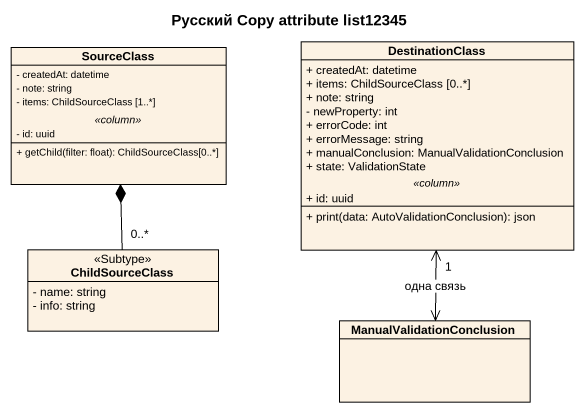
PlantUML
@startuml
title Русский Copy attribute list12345
hide circle
hide empty members
skinparam classAttributeIconSize 0
class SourceClass {
  - createdAt: datetime
  - note: string
  - items: ChildSourceClass [1..*]
  .. <<column>> ..
  - id: uuid
  --
  + getChild(filter: float): ChildSourceClass[0..*]
}
class DestinationClass {
  + createdAt: datetime
  + items: ChildSourceClass [0..*]
  + note: string
  - newProperty: int
  + errorCode: int
  + errorMessage: string
  + manualConclusion: ManualValidationConclusion
  + state: ValidationState
  .. <<column>> ..
  + id: uuid
  --
  + print(data: AutoValidationConclusion): json
}
class ChildSourceClass <<Subtype>> {
  - name: string
  - info: string
}
class ManualValidationConclusion
ChildSourceClass "0..*" -up-* SourceClass
ManualValidationConclusion <-up-> "1" DestinationClass : одна связь
@enduml
